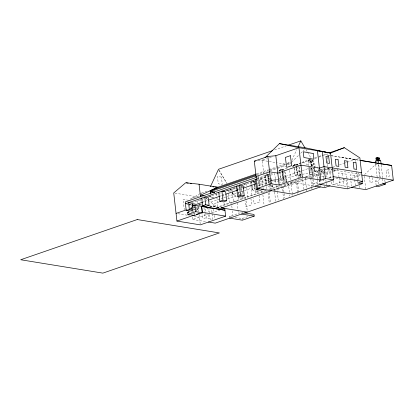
<?xml version="1.0" encoding="UTF-8"?>
<svg xmlns="http://www.w3.org/2000/svg" width="414" height="414" viewBox="0 0 414 414"><rect width="100%" height="100%" fill="white"/><g stroke="black" fill="none" stroke-linecap="round" stroke-linejoin="round"><path stroke-width="0.31" stroke-dasharray="2.07 1.55" d="M291.823 160.213L296.734 149.666M376.145 185.446L375.648 181.053L377.278 178.294M378.396 183.966L378.106 181.456L379.741 178.698L378.51 178.496M296.74 165.626L297.428 164.581L298.297 165.093M293.816 165.616L294.784 164.151L297.428 164.581M269.266 183.505L267.915 175.95L269.033 174.31L266.388 173.875L265.27 175.52L266.481 184.266M284.175 169.994L280.64 169.067L279.564 170.646L281.147 170.904M311.545 166.221L310.691 161.279L311.758 159.726L313.087 160.451L315.147 171.743L312.756 172.566M282.177 170.961L282.006 169.714L280.64 169.067L279.605 170.542L279.781 171.789L279.647 170.63L281.184 170.899M308.73 165.76L308.032 160.741L309.113 159.292L311.758 159.726M258 160.792L262.29 160.373L263.646 159.048M291.228 162.511L288.972 164.715L277.535 162.857M291.679 162.071L298.898 155.012M300.704 153.247L304.311 149.718M320.56 171.567L327.893 169.036L329.497 167.468M333.198 171.556L336.675 170.361L337.477 169.631M364.579 174.517L375.7 164.425L378.018 163.623M200.071 193.643L190.362 199.077L200.045 195.496M256.514 174.755L283.285 165.522L286.591 164.001M287.145 163.747L291.006 161.972M292.268 166.169L301.257 162.619M301.853 162.381L310.334 159.4M308.699 176.99L310.443 176.38L311.654 186.605M274.611 149.915L286.193 145.919M263.853 174.061L262.29 160.373L267.056 158.728M269.348 157.936L272.878 156.72M256.877 173.745L268.458 169.75M269.069 169.543L284.915 164.079M287.352 163.235L290.4 162.184M200.609 193.343L201.571 194.171L200.609 193.343L207.828 190.854M269.995 171.008L277.297 168.488M277.908 168.281L283.383 166.392L285.764 166.78M256.975 177.218L258.191 176.799L269.426 178.631M314.578 157.936L318.221 156.678M318.827 156.466L323.075 155.002M323.681 154.795L327.319 153.537M282.157 171.075L286.726 181.539L283.274 179.138L281.965 169.724L279.553 170.558L280.858 179.971L284.273 182.388L282.338 172.234M308.032 160.741L310.433 159.913L311.307 166.226M257.094 178.486L272.303 173.238M278.389 171.137L288.734 167.572M292.294 166.304L301.366 163.178M301.966 162.971L311.038 159.84L311.742 166.004M314.692 158.578L318.345 157.32M318.956 157.108L328.7 153.749M256.613 179.19L258.393 178.579L269.561 180.395M235.473 187.335L231.98 188.541L232.27 191.102M244.001 184.396L245.745 183.795M251.655 181.756L253.399 181.151M270.673 175.194L274.746 173.787L275.988 184.675M191.346 202.995L201.064 199.631M201.685 199.424L204.107 198.585M208.377 197.116L218.1 193.757M218.721 193.545L221.754 192.494M226.018 191.03L235.747 187.666M236.363 187.459L238.79 186.621M243.665 184.939L254.61 181.161M257.047 180.323L264.344 177.803M256.043 179.697L259.097 180.193L262.062 179.174L262.921 186.755M240.182 186.745L241.647 186.316M255.774 181.441L253.942 182.072L251.329 181.648L251.681 184.158M269.059 176.814L268.055 177.161L265.41 176.726M311.732 169.326L315.147 171.743L313.253 161.574L310.821 162.417L308.207 161.993L308.078 160.849M193.488 204.014L194.797 203.564M202.586 202.213L204.397 201.582M205.018 201.375L207.435 200.531M220.212 196.127L221.418 195.708M222.033 195.501L225.066 194.451M237.227 190.259L239.049 189.628M239.659 189.421L242.692 188.37M257.896 183.128L267.009 179.981M193.1 208.91L191.289 208.615L191.149 207.383L192.458 206.933M189.928 208.62L192.94 207.58M193.545 207.373L194.751 206.953M199.574 205.292L201.442 204.645L199.025 204.252M189.979 209.065L191.289 208.615M223.182 197.913L210.555 202.27L209.608 201.421M223.788 197.706L226.794 196.666M227.395 196.459L237.693 192.908M238.304 192.696L240.741 191.858M241.352 191.646L243.789 190.807M244.395 190.595L255.366 186.812M257.808 185.969L271.217 181.342M271.822 181.135L301.687 170.832M302.298 170.62L308.394 168.519M313.879 166.625L315.706 165.993L318.185 167.748M193.566 207.776L197.794 208.465L199.103 208.014L198.963 206.783L197.152 206.488M280.858 179.971L283.3 179.127L282.193 171.065M297.423 174.237L294.985 175.081L294.028 168.172M309.936 169.947L311.131 169.533M240.767 193.845L238.335 194.683L237.9 191.542M251.769 184.789L252.462 189.809L254.931 188.96L258.362 191.366L255.805 192.168M219.658 201.737L213.034 204.024L209.779 201.225M227.472 199.041L235.908 196.132L238.086 197.038M193.602 209.655L196.624 210.146L197.933 209.696L197.794 208.465M319.939 169.942L316.891 170.992L318.589 171.272L317.823 171.536M320.55 169.73L327.867 167.204M298.732 165.346L296.077 164.839L293.738 165.647L295.047 175.06L298.463 177.471L300.802 176.664L298.903 166.5M193.079 213.319L194.285 213.515L195.594 213.065L195.455 211.833M252.462 189.809L255.878 192.22L258.326 191.377M268.029 185.922L269.99 187.309L272.531 186.429L271.191 179.459L272.5 186.445L269.969 187.294M215.948 207.58L265.752 190.399M268.795 189.353L279.139 185.782M305.299 176.757L308.953 175.5M313.212 174.03L318.687 172.141L319.391 178.905M320.938 171.329L330.32 168.094M332.747 167.256L335.169 166.418M339.418 164.953L343.661 163.489M344.267 163.282L346.694 162.443M347.299 162.236L358.726 158.293M209.391 205.955L218.007 207.336L266.688 190.543M269.726 189.493L291.026 182.15M291.559 181.927L303.048 177.963M306.07 176.923L310.303 175.464M231.488 203.176L236.922 201.302L237.879 209.593M262.673 192.857L267.33 191.252M271.336 189.871L274.244 188.862L274.539 191.423M291.078 183.06L296.315 181.249L297.775 194.057M273.193 189.954L306.205 178.569M309.263 177.513L319.044 174.139M319.655 173.927L323.934 172.452M273.582 190.01L291.228 183.925L286.767 183.195M274.513 190.404L307.53 179.014M311.809 177.539L319.142 175.008M319.753 174.796L324.033 173.321M325.647 172.421L327.303 172.69L332.789 170.796M333.399 170.584L338.279 168.902M192.396 216.92L192.686 219.472L207.864 214.235M211.482 212.987L219.927 210.074M325.746 173.29L327.402 173.559L332.618 171.758M325.927 175.174L330.517 173.59L331.102 178.719M324.679 179.567L313.719 183.35L319.432 184.282M328.944 178.098L333.208 176.628M229.718 218.121L229.532 216.47L241.357 212.392L243.251 212.703M356.977 174.263L360.987 172.881M347.372 188.831L346.378 180.111L331.831 185.125L331.464 181.922M351.15 178.465L361.282 174.967M235.224 217.402L242.185 218.535L248.69 216.289M226.334 190.626L235.794 188.598M236.42 188.463L238.945 187.92M239.577 187.785L242.097 187.247M242.728 187.112L245.248 186.569M257.865 183.868L269.845 181.296M270.477 181.161L311.468 172.374M312.099 172.24L330.388 168.322M327.857 166.423L327.702 155.141L359.119 160.156M177.953 213.707L189.317 215.528M194.373 216.341L199.424 217.148M208.454 196.614L213.997 197.504L210.907 197.033L210.773 195.827M209.996 205.991L219.229 207.481M376.569 161.444L377.801 161.646M341.845 157.341L355.186 159.514M327.702 155.141L359.347 160.29M313.087 160.451L310.443 160.021L309.113 159.292L308.047 160.844L310.691 161.279M310.609 161.144L313.253 161.574M332.939 169.75L327.893 168.928L327.867 167.049M333.565 169.854L336.675 170.361M327.795 169.021L332.1 169.719L322.936 172.886L321.129 172.591M333.358 169.926L360.977 174.423M262.29 160.373L268.645 161.408M269.281 161.512L276.904 162.754M296.393 166.154L293.749 165.724L294.784 164.151L296.088 164.917M320.969 171.66L323.95 172.141M375.648 181.053L378.106 181.456M313.357 174.729L319.075 175.66M321.616 176.074L346.378 180.111M284.62 170.242L281.981 169.812L280.64 169.067M349.789 187.061L333.782 184.453L333.342 180.613M270.425 175.086L267.775 174.656L266.388 173.875M268.971 176.038L267.915 175.862L267.775 174.62M267.915 175.95L265.27 175.52L267.811 174.604L269.116 184.018L272.531 186.429L271.734 184.68M269.995 178.724L277.685 179.976M278.249 180.069L287.212 181.529M313.357 185.782L290.954 182.134L292.538 195.863M270.197 180.499L277.846 181.746M278.482 181.849L283.58 182.677M174.993 193.157L197.1 196.753M188.608 200.267L183.097 199.367L184.277 209.738M192.065 203.114L195.863 203.729M198.974 204.237L201.556 204.656M209.784 205.996L219.285 207.543M198.322 204.801L200.133 205.096M186.667 203.942L187.894 204.143M189.12 204.34L191.589 204.744M206.865 208.051L207.926 208.221L208.356 211.989M209.468 208.542L211.59 208.889L212.806 219.57L210.152 219.135L208.935 208.459M192.898 206.296L196.459 206.876L196.94 211.099M193.669 207.129L199.103 208.014M191.149 207.383L192.96 207.678M193.705 209.008L195.517 209.303M196.122 209.401L197.933 209.696M229.532 216.47L231.426 216.781M191.832 211.243L194.249 211.637M192.686 219.472L206.451 221.713M185.441 203.74L187.878 204.154M188.489 204.252L191.532 204.77M237.243 186.507L238.79 186.771M238.63 197.266L241.895 198.632M303.053 161.91L308.42 165.434M312.715 168.255L318.728 172.198M232.937 193.602L233.408 194.383L235.908 196.132L231.99 193.11L233.429 194.378M320.146 169.129L324.545 172.24M309.827 170.496L310.805 171.189M300.838 176.654L297.387 174.247L296.31 166.713M298.867 166.516L300.802 176.664L297.387 174.253L296.264 166.19M270.057 184.722L272.5 186.445M240.813 193.83L241.786 194.518M218.908 208.17L213.034 204.024L213.464 207.787M206.4 198.322L207.367 199.15M205.815 198.021L207.714 199.719M218.778 169.983L226.681 183.164M230.303 189.208L232.28 192.505M305.998 149.609L307.297 151.793M307.618 152.342L310.852 157.801M312.146 159.985L315.706 165.993M219.177 170.356L226.939 183.464M230.174 188.924L231.793 191.656M232.114 192.199L233.408 194.383M312.601 165.864L310.562 161.16L310.433 159.913M296.517 166.77L300.802 176.664M269.695 179.976L267.915 175.862L268.991 183.402M253.787 180.902L254.796 183.231M240.663 188.106L243.189 193.928M312.606 165.864L310.572 161.16L311.276 166.19M284.754 171.401L286.695 181.549L284.791 171.391M242.257 186.103L242.739 188.644M296.527 167.323L298.463 177.471M269.385 184.137L269.99 187.309M255.878 192.22L253.813 180.918M283.274 179.138L281.965 169.724M253.741 180.799L254.905 188.965L253.823 180.892M293.681 165.662L293.852 166.914M279.869 172.421L280.915 179.955M265.41 175.432L266.632 184.22M251.5 182.248L251.764 184.132M251.847 184.758L252.545 189.783M237.507 188.391L238.376 194.668M237.553 189.032L237.812 190.916M210.809 195.812L210.959 197.017M311.726 187.247L311.954 189.167M305.211 178.222L306.717 190.973M237.957 210.234L238.324 213.422M231.783 205.727L232.078 208.278M232.373 210.835L232.885 215.301M384.797 179.8L385.087 182.31M381.201 165.067L382.639 177.699L380.176 177.296L378.598 163.421M382.267 178.77L382.696 182.533M378.085 164.172L379.524 176.804M375.7 164.425L377.206 177.663M371.824 175.313L372.031 177.13M372.103 177.735L372.584 181.979L370.152 182.822L369.464 176.757M364.263 176.214L365.722 189.027M358.638 179.888L358.214 176.131L350.208 174.827L351.491 186.109M359.285 185.534L359.569 188.039M355.29 159.478L355.59 162.097M356.682 171.701L357.613 179.873M357.686 180.494L357.898 182.362M354.208 175.479L354.653 179.365M354.72 179.986L355.569 187.397M346.942 177.984L346.513 174.227L338.507 172.923L338.937 176.685M347.015 178.61L347.941 186.761M342.513 173.575L342.942 177.332M343.009 177.963L343.941 186.109M339.009 177.311L339.935 185.456M337.927 184.701L337.974 185.136M327.303 172.69L327.402 173.559M325.865 179.857L326.449 184.986M323.52 178.01L322.801 171.122M323.593 178.651L323.955 181.855M324.395 185.695L324.54 186.978M318.319 168.922L319.458 178.915M319.53 179.531L320.234 185.695M319.463 179.521L320.162 185.684M317.347 178.657L316.834 174.17L311.597 175.981L311.814 177.901M317.419 179.293L318.004 184.416M312.793 175.251L313.222 178.988M313.289 179.609L314.024 186.041M311.887 178.543L312.761 186.222M303.798 189.317L302.634 179.071L297.392 180.877L298.851 193.685M288.837 162.971L289.21 166.821M289.624 170.428L290.814 180.297M289.417 192.282L288.47 183.956L283.228 185.767L284.615 197.928M289.707 194.844L289.852 196.122M283.285 165.522L283.383 166.392M283.409 172.131L284.718 183.656M282.705 191.268L282.12 186.15L276.883 187.956L278.27 200.122M282.995 193.83L283.58 198.953M276.06 185.312L276.278 187.237M274.611 192.065L275.776 202.311M270.528 184.561L271.041 189.043M269.224 192.593L270.466 203.476M268.132 192.971L269.297 203.217M266.337 188.67L265.022 177.145L259.78 178.951L260.587 185.995M263.925 174.682L264.277 177.792M262.993 187.387L263.211 189.281M262.89 194.777L264.132 205.665M261.167 191.118L261.317 192.396M259.097 180.193L259.821 186.512M258.191 176.799L259.324 186.786M259.283 195.532L260.013 201.923L254.118 203.957L253.461 198.202M256.897 190.595L257.26 193.793M250.491 182.155L252.022 195.605M250.92 198.43L251.65 204.821L245.756 206.855L245.098 201.1M246.33 183.593L246.547 185.513M246.837 188.075L247.862 197.038M245.673 197.328L247.277 211.425M241.16 186.041L242.112 194.363M242.402 196.924L242.62 198.844M242.185 218.535L242.314 219.643M237.507 189.296L237.729 191.216M238.019 193.778L238.309 196.339M238.386 196.981L238.749 200.179M232.342 191.744L233.512 201.991M227.995 189.917L229.527 203.362M223.048 194.285L223.265 196.205M223.995 202.612L224.284 205.168M216.465 193.783L218.007 207.336M213.608 209.054L214.043 212.889M214.338 215.451L214.7 218.649M208.64 214.504L209.142 218.897L206.488 218.468L205.272 207.787M203.947 207.631L204.376 211.404M204.661 213.914L205.163 218.313L202.508 217.878L202.006 213.479M200.738 199.025L201.235 203.367M197.535 200.578L197.825 203.129M198.187 206.317L198.772 211.414M199.134 214.597L200.304 224.869M196.624 210.146L196.764 211.383M194.285 213.515L194.451 214.975M190.947 204.18L191.527 209.277M191.817 211.823L192.106 214.374M189.638 204.024L190.124 208.294M388.477 169.699L386.045 170.537L386.805 177.208L389.238 176.364L388.477 169.699M221.443 177.094L217.443 176.442L218.281 183.811L222.282 184.463L221.443 177.094M230.112 191.403L228.673 190.135L230.101 191.408M315.147 171.743L313.621 168.213L315.147 171.743"/><path stroke-width="0.62" d="M210.472 186.579L218.53 169.264L272.785 150.546M298.096 146.732L300.823 140.874L305.03 147.974M265.001 157.724L279.44 143.611L306.117 147.953L330.527 153.118L344.308 147.679L359.875 157.894L362.55 181.404L357.97 182.988L362.276 183.687L362.064 181.818M221.071 207.792L224.75 208.413L225.63 216.129L200.304 224.869L176.928 221.06L173.725 192.95L185.726 182.74L199.051 184.214L217.759 187.257L200.319 195.31L204.071 195.91M217.873 187.206L210.146 190.75L210.498 193.416L210.193 190.75L255.904 174.967M288.63 145.076L300.823 140.874M333.575 179.857L325.363 178.517L320.783 180.1L317.434 150.732L330.527 153.118L333.575 179.857L292.32 194.088L257.43 188.406L254.325 161.155L267.853 156.492L275.817 155.705L298.965 147.72L325.642 152.067M217.547 187.335L256.266 173.958M256.002 175.836L210.296 191.604L214.514 192.267M256.069 176.457L269.597 171.789L277.804 173.124L300.947 165.139L319.417 168.151L324.002 166.568L361.557 172.685M256.364 177.43L185.239 201.965L186.212 210.498L189.891 211.093L193.002 210.022L192.236 203.269L188.556 202.669L189.327 209.422L193.002 210.022M329.14 152.911L344.308 147.679M185.441 203.74L256.613 179.19M193.628 205.246L192.319 205.696L192.458 206.933M194.011 205.173L202.57 202.208M208.666 200.112L219.596 196.339M225.682 194.244L237.222 190.254M243.308 188.158L256.069 183.754M176.059 213.401L186.31 209.867M186.212 210.498L189.327 209.422M201.763 198.109L202.637 205.774L205.675 204.723L209.117 205.282L208.242 197.623L204.806 197.064L205.675 204.723M218.763 192.246L219.793 201.256L222.944 200.169L226.665 200.774L225.64 191.765L221.92 191.159L222.944 200.169M201.582 205.893L202.363 212.749L194.508 215.461L187.863 214.38L187.64 212.434L188.95 211.984L188.81 210.752M257.43 188.406L270.958 183.738L279.165 185.079L302.308 177.094L320.783 180.1M209.117 205.282L206.074 206.332L202.637 205.774M236.466 186.14L237.62 196.246L240.534 195.242L244.25 195.848L243.096 185.736L239.385 185.136L240.534 195.242M255.433 179.598L256.582 189.705L259.542 188.686M226.665 200.774L223.508 201.861L219.793 201.256M187.863 214.38L195.724 211.668L202.363 212.749M263.211 189.281L260.251 190.3L256.582 189.705M244.25 195.848L241.331 196.852L237.62 196.246M176.928 221.06L194.414 215.032M196.226 214.405L199.243 213.365M271.775 190.637L218.209 209.111L224.957 210.25L201.582 206.405L202.255 212.325L225.63 216.129M378.298 158.769L379.612 158.029L377.149 157.625L375.803 158.091L377.066 158.567M375.834 158.365L377.18 157.905L379.643 158.303L376.88 158.36L377.03 159.664L377.568 159.483L377.418 158.174M378.101 158.562L378.639 158.376L378.789 159.68M379.938 160.906L379.793 159.633L377.33 159.23L375.984 159.695L376.129 160.968M381.128 164.436L380.699 160.642L378.236 160.244L375.338 161.243L375.555 163.152M247.349 212.04L215.213 223.141L208.33 222.018M320.374 186.926L247.355 212.113L221.2 207.854M330.108 185.72L324.612 187.62L315.199 186.083M244.519 212.91L254.01 214.452L254.201 216.118L242.376 220.196L229.718 218.137M362.276 183.687L347.372 188.831L320.069 184.385M359.756 160.259L391.623 165.445L393.3 180.178L365.795 189.669L351.636 187.361M385.155 182.936L385.299 184.189L378.681 186.476L376.217 186.072M222.546 191.434L224.44 191.03M254.325 161.155L255.552 161.036M217.759 187.257L215.296 187.035M212.884 186.807L214.09 186.921M378.085 163.339L360.615 160.497M391.623 165.445L378.598 163.416L378.236 160.244M361.914 175.07L393.3 180.178M382.836 183.79L385.299 184.189M333.208 176.628L362.55 181.404M186.352 182.838L188.23 183.148M190.114 183.454L191.366 183.656M214.54 192.256L210.369 191.578L210.271 190.709M192.21 204.842L218.276 209.091M241.543 214.054L254.201 216.118M187.64 212.434L188.851 212.63M279.44 143.611L298.965 147.72L302.308 177.094M377.149 157.625L377.18 157.905M377.33 159.23L377.475 160.503M322.32 151.783L325.363 178.517M275.817 155.705L279.165 185.079M267.853 156.492L270.958 183.738M199.051 184.214L200.459 196.546M195.01 205.432L195.724 211.668M290.405 155.685L285.37 157.418L286.664 167.401L291.704 165.662L290.405 155.685M137.225 219.549L20.7 259.749L102.863 273.126L219.389 232.932L137.225 219.549M328.706 156.777L325.942 156.326L326.703 162.997L329.466 163.447L328.706 156.777M347.165 161.113L344.396 160.663L345.157 167.334L347.926 167.784L347.165 161.113M338.098 159.747L335.33 159.297L336.09 165.967L338.854 166.418L338.098 159.747M355.973 162.754L353.204 162.304L353.965 168.969L356.733 169.419L355.973 162.754M311.685 168.219L308.916 167.768L309.677 174.439L312.441 174.889L311.685 168.219M313.222 153.506L303.214 151.772L303.871 157.511L313.874 159.245L313.222 153.506"/></g></svg>
